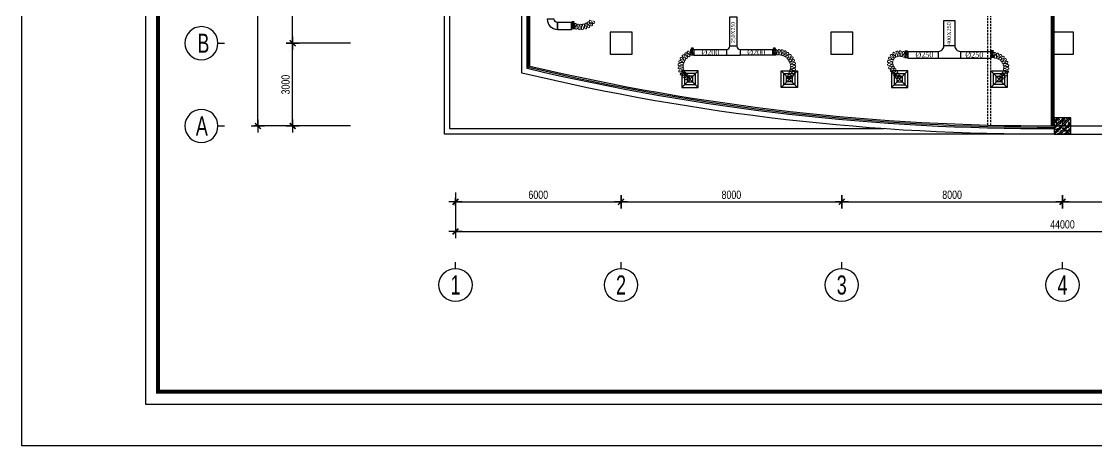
# Model space of a CAD drawing. Header units: metres. Extents: x 352651 to 1421851, y -87441 to -24441.
# Drawn here: x 1065451 to 1104416, y -87441 to -72072 of the extents above; entities that cross this region are included whole.
import ezdxf
from ezdxf.enums import TextEntityAlignment as Align

# ---------------------------------------------------------------- set-up
doc = ezdxf.new("R2010")
doc.units = ezdxf.units.M
doc.header["$LTSCALE"] = 300
doc.header["$MEASUREMENT"] = 0
doc.header["$PDMODE"] = 2
doc.linetypes.add('DASHED2', pattern=[0.375, 0.25, -0.125])
doc.layers.get('0').update_dxf_attribs({"linetype": 'CONTINUOUS'})
doc.layers.get('Defpoints').update_dxf_attribs({"linetype": 'CONTINUOUS'})
for name, color, linetype in [('0-TEXT', 7, 'CONTINUOUS'), ('0-THAY', 7, 'CONTINUOUS'), ('CUA', 8, 'CONTINUOUS'), ('CUAGIO', 2, 'CONTINUOUS'), ('DIM', 1, 'CONTINUOUS'), ('HATCH', 145, 'CONTINUOUS'), ('KHUAT', 8, 'DASHED2'), ('NOITHAT', 145, 'CONTINUOUS'), ('TEXT', 4, 'CONTINUOUS'), ('THAY', 9, 'CONTINUOUS'), ('TUONG', 7, 'CONTINUOUS'), ('vach', 6, 'CONTINUOUS')]:
    doc.layers.add(name, color=color, linetype=linetype)
doc.layers.add('noi mem', color=5, linetype='BATTING', lineweight=0)
doc.styles.add('CHUKICHTHUOC', font='vnshx.shx', dxfattribs={"width": 0.8, "height": 300, "bigfont": '@extfont2.shx'})
doc.styles.add('CHUTENTRUC', font='VnAvantH.TTF', dxfattribs={"width": 0.8})
doc.styles.add('PHU', font='vntimeh.shx', dxfattribs={"width": 0.8})
doc.linetypes.add('BATTING', pattern='A,0.0001,-0.1,[134,ltypeshp.shx,S=0.1,R=0,X=-0.1,Y=0],-0.2,[134,ltypeshp.shx,S=0.1,R=180,X=0.1,Y=0],-0.1', length=0.4001)
doc.dimstyles.new('150', dxfattribs={"dimscale": 150, "dimtxt": 2, "dimasz": 0.1, "dimexe": 1, "dimexo": 0, "dimgap": 0.7, "dimtad": 1, "dimdec": 0, "dimzin": 0, "dimdsep": 46, "dimtxsty": 'CHUKICHTHUOC', "dimblk": 'ARR', "dimcen": 0, "dimdle": 1, "dimclrd": 3, "dimclre": 3, "dimclrt": 3, "dimadec": 0, "dimazin": 0, "dimtfac": 1, "dimtdec": 0, "dimtix": 1, "dimtmove": 2, "dimatfit": 3, "dimldrblk": 'ARR', "dimfxl": 1, "dimtolj": 1, "dimtzin": 0, "dimarcsym": 0})

# ---------------------------------------------------------------- blocks, each defined once
blk = doc.blocks.new('ARR')
at = {"color": 1}
for p, q in [((-16, 0), (16, 0)), ((0, -16), (0, 16))]:
    blk.add_line(p, q, dxfattribs=at)
at = {"color": 3, "const_width": 3.6}
blk.add_lwpolyline([(-7.1, -7.1), (7.1, 7.1)], dxfattribs=at)
blk = doc.blocks.new('*D284')
at = {"layer": 'Defpoints', "color": 0, "transparency": 16777216}
for p in [(1075279, -72860), (1077380, -72860), (1077380, -75860)]:
    blk.add_point(p, dxfattribs=at)
at = {"layer": 'DIM', "color": 3, "lineweight": -2, "transparency": 16777216}
for p, q in [((1077380, -72860), (1075129, -72860)), ((1075279, -75845), (1075279, -72875)), ((1077380, -75860), (1075129, -75860))]:
    blk.add_line(p, q, dxfattribs=at)
at = {"layer": 'DIM', "color": 3, "lineweight": -2, "transparency": 16777216, "xscale": 15, "yscale": 15, "zscale": 15}
for p, rotation in [((1075279, -72860), 90), ((1075279, -75860), 270)]:
    blk.add_blockref('ARR', p, dxfattribs=dict(at, rotation=rotation))
at = {"layer": 'DIM', "color": 3, "transparency": 16777216, "insert": (1075024, -74360), "char_height": 300, "attachment_point": 5, "rotation": 90, "style": 'CHUKICHTHUOC'}
blk.add_mtext('\\A1;3000', dxfattribs=at)
blk = doc.blocks.new('*D285')
at = {"layer": 'Defpoints', "color": 0, "transparency": 16777216}
for p in [(1075279, -64860), (1077380, -64860), (1077380, -72860)]:
    blk.add_point(p, dxfattribs=at)
at = {"layer": 'DIM', "color": 3, "lineweight": -2, "transparency": 16777216}
for p, q in [((1077380, -64860), (1075129, -64860)), ((1075279, -72845), (1075279, -64875)), ((1077380, -72860), (1075129, -72860))]:
    blk.add_line(p, q, dxfattribs=at)
at = {"layer": 'DIM', "color": 3, "lineweight": -2, "transparency": 16777216, "xscale": 15, "yscale": 15, "zscale": 15}
for p, rotation in [((1075279, -64860), 90), ((1075279, -72860), 270)]:
    blk.add_blockref('ARR', p, dxfattribs=dict(at, rotation=rotation))
at = {"layer": 'DIM', "color": 3, "transparency": 16777216, "insert": (1075024, -68860), "char_height": 300, "attachment_point": 5, "rotation": 90, "style": 'CHUKICHTHUOC'}
blk.add_mtext('\\A1;8000', dxfattribs=at)
blk = doc.blocks.new('*D287')
at = {"layer": 'Defpoints', "color": 0, "transparency": 16777216}
for p in [(1074020, -34860), (1077380, -34860), (1077380, -75860)]:
    blk.add_point(p, dxfattribs=at)
at = {"layer": 'DIM', "color": 3, "lineweight": -2, "transparency": 16777216}
for p, q in [((1077380, -34860), (1073870, -34860)), ((1074020, -75845), (1074020, -34875)), ((1077380, -75860), (1073870, -75860))]:
    blk.add_line(p, q, dxfattribs=at)
at = {"layer": 'DIM', "color": 3, "lineweight": -2, "transparency": 16777216, "xscale": 15, "yscale": 15, "zscale": 15}
for p, rotation in [((1074020, -34860), 90), ((1074020, -75860), 270)]:
    blk.add_blockref('ARR', p, dxfattribs=dict(at, rotation=rotation))
at = {"layer": 'DIM', "color": 3, "transparency": 16777216, "insert": (1073582, -53832), "char_height": 300, "attachment_point": 5, "rotation": 90, "style": 'CHUKICHTHUOC'}
blk.add_mtext('\\A1;41000', dxfattribs=at)
blk = doc.blocks.new('*D288')
at = {"layer": 'Defpoints', "color": 0, "transparency": 16777216}
for p in [(1095182, -78609), (1087182, -78749), (1095182, -78749)]:
    blk.add_point(p, dxfattribs=at)
at = {"layer": 'DIM', "color": 3, "lineweight": -2, "transparency": 16777216}
for p, q in [((1087182, -78749), (1087182, -78459)), ((1087197, -78609), (1095167, -78609)), ((1095182, -78749), (1095182, -78459))]:
    blk.add_line(p, q, dxfattribs=at)
at = {"layer": 'DIM', "color": 3, "lineweight": -2, "transparency": 16777216, "xscale": 15, "yscale": 15, "zscale": 15, "rotation": 180}
blk.add_blockref('ARR', (1087182, -78609), dxfattribs=at)
at = {"layer": 'DIM', "color": 3, "lineweight": -2, "transparency": 16777216, "xscale": 15, "yscale": 15, "zscale": 15}
blk.add_blockref('ARR', (1095182, -78609), dxfattribs=at)
at = {"layer": 'DIM', "color": 3, "transparency": 16777216, "insert": (1091182, -78354), "char_height": 300, "attachment_point": 5, "style": 'CHUKICHTHUOC'}
blk.add_mtext('\\A1;8000', dxfattribs=at)
blk = doc.blocks.new('*D289')
at = {"layer": 'Defpoints', "color": 0, "transparency": 16777216}
for p in [(1103182, -78609), (1095182, -78749), (1103182, -78749)]:
    blk.add_point(p, dxfattribs=at)
at = {"layer": 'DIM', "color": 3, "lineweight": -2, "transparency": 16777216}
for p, q in [((1095182, -78749), (1095182, -78459)), ((1095197, -78609), (1103167, -78609)), ((1103182, -78749), (1103182, -78459))]:
    blk.add_line(p, q, dxfattribs=at)
at = {"layer": 'DIM', "color": 3, "lineweight": -2, "transparency": 16777216, "xscale": 15, "yscale": 15, "zscale": 15, "rotation": 180}
blk.add_blockref('ARR', (1095182, -78609), dxfattribs=at)
at = {"layer": 'DIM', "color": 3, "lineweight": -2, "transparency": 16777216, "xscale": 15, "yscale": 15, "zscale": 15}
blk.add_blockref('ARR', (1103182, -78609), dxfattribs=at)
at = {"layer": 'DIM', "color": 3, "transparency": 16777216, "insert": (1099182, -78354), "char_height": 300, "attachment_point": 5, "style": 'CHUKICHTHUOC'}
blk.add_mtext('\\A1;8000', dxfattribs=at)
blk = doc.blocks.new('*D290')
at = {"layer": 'Defpoints', "color": 0, "transparency": 16777216}
for p in [(1111182, -78609), (1103182, -78749), (1111182, -78749)]:
    blk.add_point(p, dxfattribs=at)
at = {"layer": 'DIM', "color": 3, "lineweight": -2, "transparency": 16777216}
for p, q in [((1103182, -78749), (1103182, -78459)), ((1103197, -78609), (1111167, -78609)), ((1111182, -78749), (1111182, -78459))]:
    blk.add_line(p, q, dxfattribs=at)
at = {"layer": 'DIM', "color": 3, "lineweight": -2, "transparency": 16777216, "xscale": 15, "yscale": 15, "zscale": 15, "rotation": 180}
blk.add_blockref('ARR', (1103182, -78609), dxfattribs=at)
at = {"layer": 'DIM', "color": 3, "lineweight": -2, "transparency": 16777216, "xscale": 15, "yscale": 15, "zscale": 15}
blk.add_blockref('ARR', (1111182, -78609), dxfattribs=at)
at = {"layer": 'DIM', "color": 3, "transparency": 16777216, "insert": (1107182, -78354), "char_height": 300, "attachment_point": 5, "style": 'CHUKICHTHUOC'}
blk.add_mtext('\\A1;8000', dxfattribs=at)
blk = doc.blocks.new('*D293')
at = {"layer": 'Defpoints', "color": 0, "transparency": 16777216}
for p in [(1081182, -78265), (1125182, -78265), (1125182, -79683)]:
    blk.add_point(p, dxfattribs=at)
at = {"layer": 'DIM', "color": 3, "lineweight": -2, "transparency": 16777216}
for p, q in [((1081182, -78265), (1081182, -79833)), ((1125182, -78265), (1125182, -79833)), ((1081197, -79683), (1125167, -79683))]:
    blk.add_line(p, q, dxfattribs=at)
at = {"layer": 'DIM', "color": 3, "lineweight": -2, "transparency": 16777216, "xscale": 15, "yscale": 15, "zscale": 15, "rotation": 180}
blk.add_blockref('ARR', (1081182, -79683), dxfattribs=at)
at = {"layer": 'DIM', "color": 3, "lineweight": -2, "transparency": 16777216, "xscale": 15, "yscale": 15, "zscale": 15}
blk.add_blockref('ARR', (1125182, -79683), dxfattribs=at)
at = {"layer": 'DIM', "color": 3, "transparency": 16777216, "insert": (1103182, -79428), "char_height": 300, "attachment_point": 5, "style": 'CHUKICHTHUOC'}
blk.add_mtext('\\A1;44000', dxfattribs=at)
blk = doc.blocks.new('*D297')
at = {"layer": 'Defpoints', "color": 0, "transparency": 16777216}
for p in [(1087182, -78609), (1081182, -78749), (1087182, -78749)]:
    blk.add_point(p, dxfattribs=at)
at = {"layer": 'DIM', "color": 3, "lineweight": -2, "transparency": 16777216}
for p, q in [((1081182, -78749), (1081182, -78459)), ((1081197, -78609), (1087167, -78609)), ((1087182, -78749), (1087182, -78459))]:
    blk.add_line(p, q, dxfattribs=at)
at = {"layer": 'DIM', "color": 3, "lineweight": -2, "transparency": 16777216, "xscale": 15, "yscale": 15, "zscale": 15, "rotation": 180}
blk.add_blockref('ARR', (1081182, -78609), dxfattribs=at)
at = {"layer": 'DIM', "color": 3, "lineweight": -2, "transparency": 16777216, "xscale": 15, "yscale": 15, "zscale": 15}
blk.add_blockref('ARR', (1087182, -78609), dxfattribs=at)
at = {"layer": 'DIM', "color": 3, "transparency": 16777216, "insert": (1084182, -78354), "char_height": 300, "attachment_point": 5, "style": 'CHUKICHTHUOC'}
blk.add_mtext('\\A1;6000', dxfattribs=at)
blk = doc.blocks.new('cot1')
at = {"layer": 'vach'}
blk.add_lwpolyline([(-400, -400), (400, -400), (400, 400), (-400, 400)], close=True, dxfattribs=at)
blk = doc.blocks.new('TENTRUC')
at = {"layer": '0-THAY'}
blk.add_line((0, -1.4), (0, -0.4), dxfattribs=at)
blk.add_circle((0, -4), 2.6, dxfattribs=at)
at = {"layer": '0-TEXT', "style": 'CHUTENTRUC', "width": 0.7}
blk.add_attdef('E5', text='', height=3, dxfattribs=at).set_placement((0, -4), align=Align.MIDDLE_CENTER)
blk = doc.blocks.new('SAD')
at = {"layer": 'CUAGIO', "color": 8}
for p, q in [((-300, -300), (300, 300)), ((300, -300), (-300, 300))]:
    blk.add_line(p, q, dxfattribs=at)
at = {"layer": 'CUAGIO'}
blk.add_lwpolyline([(300, -300), (300, 300), (-300, 300), (-300, -300)], close=True, dxfattribs=at)
at = {"layer": 'CUAGIO', "color": 8}
for points in [[(200, -200), (200, 200), (-200, 200), (-200, -200)], [(100, -100), (100, 100), (-100, 100), (-100, -100)]]:
    blk.add_lwpolyline(points, close=True, dxfattribs=at)
blk = doc.blocks.new('1-van gio D200')
at = {"layer": 'CUAGIO'}
h = blk.add_hatch(dxfattribs=at)
h.set_pattern_fill('ANSI31', color=256, scale=100, style=0)
edge = h.paths.add_edge_path()
edge.add_ellipse((486127, -58494), major_axis=(-38.1, 0), ratio=0.310482, start_angle=0, end_angle=360, ccw=False)
for p, q in [((486167, -58437), (486087, -58277)), ((486127, -58257), (486127, -58494))]:
    blk.add_line(p, q, dxfattribs=at)
at = {"layer": 'CUAGIO', "const_width": 3}
for points in [[(486127, -58457), (486177, -58457), (486177, -58257), (486077, -58257), (486077, -58457), (486127, -58457)], [(486167, -58437), (486087, -58277)], [(486127, -58257), (486127, -58494)]]:
    blk.add_lwpolyline(points, dxfattribs=at)
at = {"layer": 'CUAGIO'}
blk.add_lwpolyline([(486177, -58457), (486077, -58457), (486077, -58257), (486177, -58257)], close=True, dxfattribs=at)
at = {"layer": 'CUAGIO', "const_width": 5.35}
blk.add_lwpolyline([(486131, -58357, -1), (486123, -58357, -1)], format="xyb", close=True, dxfattribs=at)
at = {"layer": 'CUAGIO', "extrusion": (0, 0, -1)}
blk.add_ellipse((486127, -58494), major_axis=(-38.1, 0), ratio=0.310482, start_param=-1.570796, end_param=4.712389, dxfattribs=at)

msp = doc.modelspace()

# ---------------------------------------------------------------- hatches: boundary and pattern name
at = {"layer": 'NOITHAT', "linetype": 'Continuous'}
h = msp.add_hatch(dxfattribs=at)
h.set_pattern_fill('ANSI32,_O', color=256, scale=400)
h.set_pattern_definition([(45, (733284.75, -388850.56), (-106.066017, 106.066017), []), (45, (733355.46, -388850.56), (-106.066017, 106.066017), [])])
h.paths.add_polyline_path([(1103182.1, -75959.6), (1103182.1, -75559.6), (1102882.1, -75559.6), (1102882.1, -75959.6)])
h.paths.add_polyline_path([(1103482.1, -75959.6), (1103482.1, -75559.6), (1103182.1, -75559.6), (1103182.1, -75959.6)])
h.paths.add_polyline_path([(1103182.1, -75959.6), (1103182.1, -76159.6), (1103482.1, -76159.6), (1103482.1, -75959.6)])
h.paths.add_polyline_path([(1103182.1, -76159.6), (1103182.1, -75959.6), (1102882.1, -75959.6), (1102882.1, -76159.6)])
h = msp.add_hatch(dxfattribs=at)
h.set_pattern_fill('AR-CONC,_O', color=256, scale=30)
h.set_pattern_definition([(50, (733284.75, -388850.56), (215.178055, -18.82564), [22.5, -247.5]), (355, (733284.75, -388850.56), (-41.6254, 225.65764), [18, -198]), (100.4514, (733302.68, -388852.12), (173.552815, 206.83186), [19.12206, -210.34263]), (46.1842, (733284.75, -388790.56), (320.17231, -49.6557), [33.75, -371.25]), (96.6356, (733311.43, -388794.7), (280.39881, 292.23536), [28.68309, -315.5139]), (351.1842, (733284.75, -388790.56), (280.39858, 292.23558), [27, -297]), (21, (733314.75, -388805.56), (179.072116, -120.78567), [22.5, -247.5]), (326, (733314.75, -388805.56), (72.9946, 217.54501), [18, -198]), (71.4514, (733329.68, -388815.62), (252.06679, 96.75915), [19.12206, -210.34263]), (37.5, (733284.75, -388850.556), (3.647957, 99.868156), [0, -195.6, 0, -201, 0, -198.75]), (7.5, (733284.75, -388850.56), (78.920861, 118.323514), [0, -114.6, 0, -191.1, 0, -75.75]), (327.5, (733217.85, -388850.556), (160.146731, -6.766462), [0, -75, 0, -234, 0, -310.5]), (317.5, (733187.85, -388850.56), (174.95585, 30.031495), [0, -97.5, 0, -155.4, 0, -220.5])])
h.paths.add_polyline_path([(1103182.1, -75959.6), (1103182.1, -75559.6), (1102882.1, -75559.6), (1102882.1, -75959.6)])
h.paths.add_polyline_path([(1103482.1, -75959.6), (1103482.1, -75559.6), (1103182.1, -75559.6), (1103182.1, -75959.6)])
h.paths.add_polyline_path([(1103182.1, -75959.6), (1103182.1, -76159.6), (1103482.1, -76159.6), (1103482.1, -75959.6)])
h.paths.add_polyline_path([(1103182.1, -76159.6), (1103182.1, -75959.6), (1102882.1, -75959.6), (1102882.1, -76159.6)])

# ---------------------------------------------------------------- linework, layer by layer
for const_width in [150, 51.9]:
    msp.add_lwpolyline([(1070400.9, -85490.5), (1152600.9, -85490.5), (1152600.9, -26390.5), (1070400.9, -26390.5)], close=True, dxfattribs=dict(const_width=const_width))
at = {"layer": 'CUA', "linetype": 'Continuous'}
for p, q in [((1102782.1, -75859.6), (1102782.1, -59059.6)), ((1102832.1, -75859.6), (1102832.1, -59759.6)), ((1102882.1, -75859.6), (1102882.1, -59759.6))]:
    msp.add_line(p, q, dxfattribs=at)
for points in [[(1102876.9, -75959.6, -0.0595991), (1083782.1, -73780.3), (1083782.1, -70559.6)], [(1102875.5, -75909.7, -0.0594735), (1083832.1, -73739.9), (1083832.1, -70559.6)], [(1102874.2, -75859.7, -0.0593477), (1083882.1, -73699.5), (1083882.1, -70559.6)]]:
    msp.add_lwpolyline(points, format="xyb", dxfattribs=at)
at = {"layer": 'CUAGIO'}
for p, q in [((1084882.1, -72108.6), (1084882.1, -72358.6)), ((1085392.1, -72108.6), (1085392.1, -72358.6)), ((1089816.8, -73087.6), (1089816.8, -73287.6)), ((1091002, -73087.6), (1091002, -73287.6)), ((1091377, -72962.6), (1091127, -72962.6)), ((1091502, -73087.6), (1091502, -73287.6)), ((1092687.2, -73087.6), (1092687.2, -73287.6)), ((1097572, -73155.8), (1097572, -73405.8)), ((1098682.1, -73155.8), (1098682.1, -73405.8)), ((1099282.1, -72955.8), (1098882.1, -72955.8)), ((1099482.3, -73155.8), (1099482.3, -73405.8)), ((1100592.3, -73155.8), (1100592.3, -73405.8)), ((1089816.8, -73287.6), (1091002, -73287.6)), ((1092687.2, -73287.6), (1091502, -73287.6))]:
    msp.add_line(p, q, dxfattribs=at)
at = {"layer": 'CUAGIO', "ltscale": 1.5}
for p, q in [((1091002, -73287.6), (1091502, -73287.6)), ((1097572, -73405.8), (1100582.1, -73405.8))]:
    msp.add_line(p, q, dxfattribs=at)
at = {"layer": 'CUAGIO'}
msp.add_lwpolyline([(1084757.1, -71983.6), (1084507.1, -71983.6), (1084507.1, -71983.6, 0.4142136), (1084882.1, -72358.6), (1084882.1, -72358.6), (1084882.1, -72108.6, -0.4142136), (1084757.1, -71983.6)], format="xyb", close=True, dxfattribs=at)
for points in [[(1089816.8, -73087.6), (1091002, -73087.6, 0.4142136), (1091127, -72962.6), (1091127, -71903.5), (1091377, -71903.5), (1091377, -72962.6, 0.4142136), (1091502, -73087.6), (1092687.2, -73087.6)], [(1097572, -73155.8), (1098682.1, -73155.8, 0.4142136), (1098882.1, -72955.8), (1098882.1, -72035.8), (1099282.1, -72035.8), (1099282.1, -72955.8, 0.4142136), (1099482.1, -73155.8), (1100592.3, -73155.8)]]:
    msp.add_lwpolyline(points, format="xyb", dxfattribs=at)
for points in [[(1085392.1, -72108.6), (1084882.1, -72108.6)], [(1084882.1, -72358.6), (1085392.1, -72358.6)]]:
    msp.add_lwpolyline(points, dxfattribs=at)
msp.add_lwpolyline([(1085392.1, -72133.6), (1085442.1, -72133.6), (1085442.1, -72333.6), (1085392.1, -72333.6)], close=True, dxfattribs=at)
at = {"layer": 'Defpoints', "linetype": 'DASHED2'}
msp.add_lwpolyline([(1065450.9, -87440.5), (1154550.9, -87440.5), (1154550.9, -24440.5), (1065450.9, -24440.5)], close=True, dxfattribs=at)
msp.add_lwpolyline([(1065450.9, -87440.5), (1154550.9, -87440.5), (1154550.9, -24440.5), (1065450.9, -24440.5)], close=True, dxfattribs=at)
at = {"layer": 'HATCH', "linetype": 'ByBlock'}
msp.add_lwpolyline([(1069950.9, -85940.5), (1153050.9, -85940.5), (1153050.9, -25940.5), (1069950.9, -25940.5)], close=True, dxfattribs=at)
at = {"layer": 'KHUAT'}
for p, q in [((1100482.1, -75836.9), (1100482.1, -58959.6)), ((1100582.1, -75839.3), (1100582.1, -58959.6))]:
    msp.add_line(p, q, dxfattribs=at)
at = {"layer": 'noi mem', "linetype": 'ByBlock', "ltscale": 1.5}
for points in [[(1085492.1, -72233.6), (1085493.1, -72182.4, -1.3333333), (1085566, -72200.1), (1085543.5, -72246.1), (1085521.1, -72292.1, 1.3333333), (1085594, -72309.8), (1085595, -72258.6), (1085592.9, -72208, -1.3333333), (1085666.8, -72221.4), (1085647.1, -72268), (1085632, -72317.6, 1.3333333), (1085706.7, -72323.7), (1085699.9, -72272.3), (1085688.1, -72223.1, -1.3333333), (1085763.1, -72222), (1085752.8, -72271.5), (1085747.5, -72323.1, 1.3333333), (1085822.1, -72314.7), (1085805.5, -72265.6), (1085784.5, -72219.6, -1.3333333), (1085857.8, -72204.1), (1085857.3, -72254.6), (1085862, -72306.2, 1.3333333), (1085933.5, -72283.7), (1085907.8, -72238.7), (1085878.3, -72197.6, -1.3333333), (1085947.3, -72168.2), (1085956.5, -72218), (1085971.1, -72267.7, 1.3333333), (1086036.9, -72231.8), (1086003, -72192.6), (1085966.1, -72157.9, -1.3333333), (1086028.2, -72115.8), (1086046.8, -72162.8), (1086070.7, -72208.8, 1.3333333), (1086128.4, -72160.9), (1086087.5, -72129), (1086044.7, -72102.1, -1.3333333), (1086097.5, -72048.8), (1086124.8, -72091.4), (1086157.1, -72131.9, 1.3333333), (1086204.5, -72073.8), (1086158.2, -72050.3)], [(1089682.1, -74159.6), (1089667.9, -74208.7, -1.3333333), (1089602, -74173), (1089635.5, -74134.3), (1089668.9, -74095.6, 1.3333333), (1089603, -74059.8), (1089588.8, -74108.9), (1089570.9, -74157.7, -1.3333333), (1089507.6, -74117.5), (1089544, -74080.5), (1089583.4, -74049, 1.3333333), (1089524.9, -74002), (1089502.6, -74047.3), (1089474.4, -74090.9, -1.3333333), (1089421.5, -74037.7), (1089465.2, -74009.7), (1089510.6, -73987.6, 1.3333333), (1089463.9, -73928.9), (1089432.2, -73968.1), (1089395, -74004.4, -1.3333333), (1089355.2, -73940.9), (1089404, -73923.2), (1089453.1, -73911.7, 1.3333333), (1089420.6, -73844.1), (1089381, -73875.4), (1089336.7, -73902.6, -1.3333333), (1089311.9, -73831.8), (1089363.4, -73825.3), (1089413.9, -73825, 1.3333333), (1089397, -73751.9), (1089351.5, -73773.6), (1089302.3, -73790.3, -1.3333333), (1089293.7, -73715.8), (1089345.4, -73720.9), (1089394.7, -73731.7, 1.3333333), (1089394.4, -73656.7), (1089345.2, -73667.9), (1089293.6, -73673.3, -1.3333333), (1089301.6, -73598.7), (1089350.9, -73615.1), (1089396.6, -73636.5, 1.3333333), (1089412.9, -73563.3), (1089362.4, -73563.3), (1089310.9, -73557.2, -1.3333333), (1089335.2, -73486.3), (1089379.6, -73513.1), (1089419.5, -73544.1, 1.3333333), (1089451.5, -73476.3), (1089402.3, -73465.1), (1089353.4, -73447.8, -1.3333333), (1089392.7, -73384), (1089430.2, -73420), (1089462.2, -73459, 1.3333333), (1089508.4, -73399.9), (1089462.9, -73378.2), (1089419, -73350.5, -1.3333333), (1089471.5, -73297), (1089500, -73340.3), (1089522.6, -73385.4, 1.3333333), (1089580.8, -73338), (1089541.1, -73306.8), (1089503.8, -73271.6, -1.3333333), (1089565.7, -73229.3), (1089584.9, -73276.8), (1089603.9, -73324.4, 1.3333333), (1089666, -73282.3), (1089628.9, -73247.1), (1089591.8, -73211.8, -1.3333333), (1089653.9, -73169.8), (1089672.9, -73217.3), (1089691.8, -73264.9, 1.3333333), (1089753.9, -73222.8), (1089716.8, -73187.6)], [(1092787.2, -73187.6), (1092774, -73137.7, -1.3333333), (1092849, -73136.6), (1092837.3, -73186.8), (1092825.6, -73237, 1.3333333), (1092900.6, -73235.9), (1092887.4, -73186.1), (1092876.7, -73135.1, -1.3333333), (1092951.7, -73137.6), (1092937.5, -73187.8), (1092918.8, -73235.2, 1.3333333), (1092993.2, -73244.8), (1092987.2, -73194.2), (1092986.4, -73142.1, -1.3333333), (1093059.5, -73158.9), (1093036, -73205.4), (1093008.7, -73248.4, 1.3333333), (1093079.8, -73272), (1093083.6, -73221.2), (1093092.7, -73169.9, -1.3333333), (1093161.3, -73200.3), (1093129.4, -73241.5), (1093094.4, -73278.5, 1.3333333), (1093159.7, -73315.2), (1093173.1, -73266), (1093191.8, -73217.4, -1.3333333), (1093253.3, -73260.2), (1093214.2, -73294.7), (1093172.8, -73324.3, 1.3333333), (1093230, -73372.8), (1093252.4, -73327.1), (1093280, -73282.9, -1.3333333), (1093332.3, -73336.6), (1093287.4, -73363), (1093241, -73384.2, 1.3333333), (1093287.9, -73442.7), (1093318.7, -73402.1), (1093354.2, -73363.9, -1.3333333), (1093395.3, -73426.7), (1093346.2, -73444), (1093296.6, -73456, 1.3333333), (1093331.6, -73522.4), (1093369.5, -73488.3), (1093411.6, -73457.6, -1.3333333), (1093440, -73527), (1093388.5, -73534.7), (1093337.6, -73537.1, 1.3333333), (1093359.3, -73608.9), (1093403, -73582.7), (1093450.1, -73560.5, -1.3333333), (1093464.8, -73634.1), (1093412.8, -73631.8), (1093362.4, -73624.4, 1.3333333), (1093370, -73699), (1093417.9, -73681.6), (1093468.4, -73668.9, -1.3333333), (1093468.8, -73743.9), (1093418.2, -73731.8), (1093370.1, -73714.9, 1.3333333), (1093363.3, -73789.6), (1093413.7, -73781.7), (1093465.7, -73778.8, -1.3333333), (1093451.9, -73852.5), (1093404.4, -73830.9), (1093360.4, -73805.2, 1.3333333), (1093339.6, -73877.3), (1093390.5, -73879), (1093441.9, -73885.2, -1.3333333), (1093415.4, -73955.3), (1093372.8, -73925.9), (1093330.7, -73896.2, 1.3333333), (1093303.6, -73966.2), (1093354.7, -73972.6), (1093405.8, -73979.1, -1.3333333), (1093378.6, -74049.1), (1093336.5, -74019.4), (1093294.4, -73989.7, 1.3333333), (1093267.3, -74059.6), (1093318.4, -74066.1), (1093369.5, -74072.6, -1.3333333), (1093342.4, -74142.5), (1093300.3, -74112.8), (1093258.2, -74083.2, 1.3333333), (1093231, -74153.1), (1093282.1, -74159.6)], [(1097282.1, -74164.2), (1097248.4, -74203, -1.3333333), (1097204.8, -74141.9), (1097252.4, -74122.5), (1097300, -74103.2, 1.3333333), (1097256.4, -74042.1), (1097222.6, -74080.9), (1097188.8, -74119.6, -1.3333333), (1097145.2, -74058.5), (1097192.8, -74039.2), (1097240.4, -74019.8, 1.3333333), (1097196.9, -73958.7), (1097163.1, -73997.5), (1097129.3, -74036.2, -1.3333333), (1097085.7, -73975.2), (1097133.3, -73955.8), (1097180.9, -73936.4, 1.3333333), (1097137.3, -73875.4), (1097103.6, -73914.1), (1097069.8, -73952.8, -1.3333333), (1097026.2, -73891.8), (1097073.8, -73872.4), (1097121.4, -73853, 1.3333333), (1097077.8, -73792), (1097044, -73830.7), (1097010.2, -73869.4, -1.3333333), (1096966.7, -73808.4), (1097014.3, -73789), (1097061.8, -73770.6, 1.3333333), (1097019.2, -73708.9), (1096985.1, -73746.9), (1096945.3, -73780.8, -1.3333333), (1096910.9, -73714.2), (1096961.7, -73701.4), (1097012, -73697.1, 1.3333333), (1096988.1, -73626), (1096945.4, -73652.9), (1096897.2, -73673.4, -1.3333333), (1096884.4, -73599.5), (1096936.6, -73602.5), (1096985.9, -73613.4, 1.3333333), (1096984.4, -73538.4), (1096935.6, -73551.3), (1096883.5, -73556.4, -1.3333333), (1096893.4, -73482.1), (1096942.3, -73500.6), (1096986.1, -73525.7, 1.3333333), (1097007.1, -73453.7), (1096956.7, -73451.4), (1096905.4, -73440.7, -1.3333333), (1096937.1, -73372.7), (1096978.3, -73405.1), (1097012.5, -73442.2, 1.3333333), (1097054.1, -73379.7), (1097006.6, -73362.5), (1096961, -73336.9, -1.3333333), (1097011.5, -73281.5), (1097041.1, -73324.7), (1097062.7, -73370.3, 1.3333333), (1097121, -73323.2), (1097081, -73292.5), (1097045, -73254.5, -1.3333333), (1097109.9, -73216.7), (1097125.2, -73266.8), (1097132.1, -73316.8, 1.3333333), (1097201.9, -73289.3), (1097172.8, -73248), (1097149.9, -73201, -1.3333333), (1097223.1, -73184.4), (1097222.7, -73236.7), (1097214.3, -73286.5, 1.3333333), (1097289.1, -73281.1), (1097273.8, -73233.1), (1097266, -73181.3, -1.3333333), (1097340.8, -73187.4), (1097324.8, -73237.2), (1097301.9, -73282.2, 1.3333333), (1097374.9, -73299.5), (1097374.6, -73249), (1097378.8, -73197.8, -1.3333333), (1097450.1, -73221.1), (1097423.3, -73264.9), (1097396.4, -73308.8, 1.3333333), (1097467.7, -73332.1), (1097472, -73280.8)], [(1100692.3, -73280.8), (1100696.2, -73229.6, -1.3333333), (1100767.6, -73252.5), (1100740.8, -73296.4), (1100714.1, -73340.4, 1.3333333), (1100785.5, -73363.3), (1100789.4, -73312), (1100793.2, -73260.7, -1.3333333), (1100864.6, -73283.6), (1100837.9, -73327.6), (1100809.2, -73369.4, 1.3333333), (1100879.4, -73395.9), (1100885.6, -73345.6), (1100898.2, -73295, -1.3333333), (1100964.8, -73329.4), (1100930.8, -73368.9), (1100893.3, -73403, 1.3333333), (1100955.5, -73445), (1100973, -73397.4), (1100997, -73351.1, -1.3333333), (1101053.9, -73400), (1101011.7, -73430.6), (1100967.3, -73455.1, 1.3333333), (1101018.1, -73510.3), (1101046.2, -73468.1), (1101080.2, -73428.5, -1.3333333), (1101124.3, -73489.2), (1101076.1, -73509.3), (1101027.3, -73522.9, 1.3333333), (1101064, -73588.3), (1101101.1, -73553.7), (1101143.3, -73523, -1.3333333), (1101172.2, -73592.2), (1101120.7, -73600.7), (1101070.1, -73602.7, 1.3333333), (1101090.7, -73674.8), (1101134.8, -73649.6), (1101182.9, -73629.5, -1.3333333), (1101195, -73703.5), (1101143, -73699.9), (1101093.3, -73690.2, 1.3333333), (1101096.7, -73765.1), (1101145.4, -73750.8), (1101196.9, -73742.3, -1.3333333), (1101191.6, -73817.1), (1101141.8, -73801.6), (1101095.7, -73780.6, 1.3333333), (1101081.8, -73854.3), (1101132.4, -73851.6), (1101184.4, -73855.3, -1.3333333), (1101162.1, -73926.9), (1101117.2, -73900.3), (1101077.1, -73869.2, 1.3333333), (1101046.6, -73937.7), (1101096.5, -73946.8), (1101146.3, -73962.3, -1.3333333), (1101108, -74026.8), (1101070.5, -73990.6), (1101038.7, -73951.2, 1.3333333), (1100993.2, -74010.8), (1101039.6, -74031.1), (1101084.5, -74057.7, -1.3333333), (1101032.4, -74111.6), (1101004.3, -74067.7), (1100982.4, -74022, 1.3333333), (1100924.3, -74069.5), (1100964.9, -74100), (1101003.8, -74133.6, -1.3333333), (1100943, -74177.4), (1100923.5, -74129.8), (1100904, -74082.2, 1.3333333), (1100843.2, -74126), (1100882.1, -74159.6)]]:
    msp.add_lwpolyline(points, format="xyb", dxfattribs=at)
at = {"layer": 'THAY'}
for p, q in [((1080782.1, -76159.6), (1080782.1, -56359.6)), ((1080982.1, -75959.6), (1080982.1, -69159.6)), ((1096714.4, -75959.6), (1080982.1, -75959.6)), ((1102881.6, -76159.6), (1080782.1, -76159.6))]:
    msp.add_line(p, q, dxfattribs=at)
at = {"layer": 'THAY', "linetype": 'ByBlock'}
msp.add_lwpolyline([(1069950.9, -85940.5), (1153050.9, -85940.5), (1153050.9, -25940.5), (1069950.9, -25940.5)], close=True, dxfattribs=at)
at = {"layer": 'THAY'}
msp.add_lwpolyline([(1102882.1, -76159.6, -0.0601002), (1083582.1, -73941.6), (1083582.1, -70559.6)], format="xyb", dxfattribs=at)
at = {"layer": 'TUONG'}
for p, q in [((1102882.1, -75859.6), (1102882.1, -76159.6)), ((1102882.1, -75859.6), (1105582.1, -75859.6)), ((1102882.1, -76159.6), (1105482.1, -76159.6))]:
    msp.add_line(p, q, dxfattribs=at)
msp.add_lwpolyline([(1065450.9, -87440.5), (1154550.9, -87440.5), (1154550.9, -24440.5), (1065450.9, -24440.5)], close=True, dxfattribs=at)
at = {"layer": 'vach'}
msp.add_lwpolyline([(1102882.1, -76159.6), (1103482.1, -76159.6), (1103482.1, -75559.6), (1102882.1, -75559.6)], close=True, dxfattribs=at)

# ---------------------------------------------------------------- block references
at = {"layer": 'CUAGIO', "rotation": 180}
for p in [(1571569.1, -130591), (1575893.9, -131544.9), (1578864.2, -131544.9), (1586769.3, -131638.2)]:
    msp.add_blockref('1-van gio D200', p, dxfattribs=at)
at = {"layer": 'CUAGIO', "xscale": -1, "rotation": 180}
msp.add_blockref('1-van gio D200', (611394.9, -131638.2), dxfattribs=at)
at = {"layer": 'CUAGIO'}
for p in [(1089682.1, -74159.6), (1097282.1, -74164.2)]:
    msp.add_blockref('SAD', p, dxfattribs=at)
at = {"layer": 'CUAGIO', "xscale": -1}
for p in [(1093282.1, -74159.6), (1100882.1, -74159.6)]:
    msp.add_blockref('SAD', p, dxfattribs=at)
at = {"layer": 'TEXT'}
ref = msp.add_blockref('TENTRUC', (1072896.1, -72859.6), dxfattribs=dict(at, xscale=-230.7692307692487, yscale=230.7692307692487, zscale=230.7692307692917, rotation=270))
ref.add_attrib('E5', 'b', dxfattribs={"layer": '0-TEXT', "height": 692.3, "style": 'CHUTENTRUC', "width": 0.7}).set_placement((1072042.9, -72859.6), align=Align.MIDDLE_CENTER)
ref = msp.add_blockref('TENTRUC', (1072896.1, -75859.6), dxfattribs=dict(at, xscale=-230.7692307692487, yscale=230.7692307692487, zscale=230.7692307692917, rotation=270))
ref.add_attrib('E5', 'a', dxfattribs={"layer": '0-TEXT', "height": 692.3, "style": 'CHUTENTRUC', "width": 0.7}).set_placement((1071987.8, -75859.6), align=Align.MIDDLE_CENTER)
at = {"layer": 'TEXT', "xscale": 230.7692307693651, "yscale": 230.7692307692487, "zscale": 230.7692307692666}
for p, values in [((1081182.1, -80699.4), {'E5': '1'}), ((1087182.1, -80699.4), {'E5': '2'}), ((1095182.1, -80699.4), {'E5': '3'}), ((1103182.1, -80699.4), {'E5': '4'})]:
    msp.add_blockref('TENTRUC', p, dxfattribs=at).add_auto_attribs(values)
at = {"layer": 'vach'}
for p in [(1087182.1, -72859.6), (1095182.1, -72859.6), (1103182.1, -72859.6)]:
    msp.add_blockref('cot1', p, dxfattribs=at)

# ---------------------------------------------------------------- texts
at = {"layer": 'CUAGIO', "color": 2, "style": 'PHU', "width": 0.75}
msp.add_text('250x250', height=150, rotation=90, dxfattribs=at).set_placement((1091318.6, -72467), align=Align.CENTER)
at = {"layer": 'CUAGIO', "color": 2, "insert": (1099144.3, -72920.7), "char_height": 150, "width": 1487.132, "attachment_point": 7, "rotation": 90, "style": 'PHU'}
msp.add_mtext('400x250', dxfattribs=at)
at = {"layer": 'CUAGIO', "color": 2, "char_height": 200, "width": 931.778, "style": 'PHU'}
for s, insert, attachment_point in [('%%C200', (1090748.6, -73087.6), 3), ('%%C200', (1091755.4, -73087.6), 1), ('%%C250', (1098503.7, -73175.3), 3), ('%%C250', (1099660.5, -73181), 1)]:
    msp.add_mtext(s, dxfattribs=dict(at, insert=insert, attachment_point=attachment_point))

# ---------------------------------------------------------------- dimensions: what is measured, and where the dimension line sits
at = {"layer": 'DIM'}
dim = msp.add_linear_dim(base=(1074019.5, -34859.6), p1=(1077379.8, -75859.6), p2=(1077379.8, -34859.6), angle=90, dimstyle='150', dxfattribs=at)
dim.commit()
dim.dimension.update_dxf_attribs({"geometry": '*D287', "text_midpoint": (1073582, -53831.9), "dimtype": 160})
for base, p1, p2, picture, middle in [((1075278.7, -64859.6), (1077379.8, -72859.6), (1077379.8, -64859.6), '*D285', (1075023.7, -68859.6)), ((1075278.7, -72859.6), (1077379.8, -75859.6), (1077379.8, -72859.6), '*D284', (1075023.7, -74359.6))]:
    dim = msp.add_linear_dim(base=base, p1=p1, p2=p2, angle=90, dimstyle='150', dxfattribs=at)
    dim.commit()
    dim.dimension.update_dxf_attribs({"geometry": picture, "text_midpoint": middle})
for base, p1, p2, picture, middle in [((1087182.1, -78609.2), (1081182.1, -78748.6), (1087182.1, -78748.6), '*D297', (1084182.1, -78354.2)), ((1125182.1, -79682.9), (1081182.1, -78264.9), (1125182.1, -78264.9), '*D293', (1103182.1, -79427.9)), ((1095182.1, -78609.2), (1087182.1, -78748.6), (1095182.1, -78748.6), '*D288', (1091182.1, -78354.2)), ((1103182.1, -78609.2), (1095182.1, -78748.6), (1103182.1, -78748.6), '*D289', (1099182.1, -78354.2)), ((1111182.1, -78609.2), (1103182.1, -78748.6), (1111182.1, -78748.6), '*D290', (1107182.1, -78354.2))]:
    dim = msp.add_linear_dim(base=base, p1=p1, p2=p2, dimstyle='150', dxfattribs=at)
    dim.commit()
    dim.dimension.update_dxf_attribs({"geometry": picture, "text_midpoint": middle})

doc.saveas('drawing.dxf')
